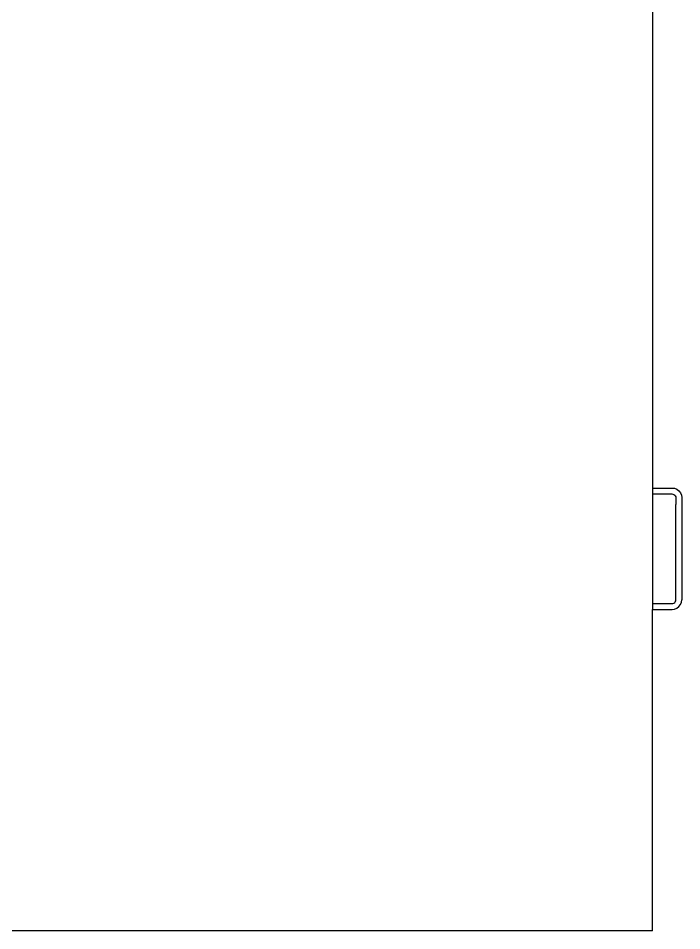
# Model space of a CAD drawing. Header units: metres. Extents: x 217 to 1422, y -179 to 129.
# Drawn here: x 477.772 to 478.385, y 60.912 to 61.755 of the extents above; entities that cross this region are included whole.
import ezdxf

# ---------------------------------------------------------------- set-up
doc = ezdxf.new("R2010")
doc.units = ezdxf.units.M
doc.header["$LTSCALE"] = 0.5
doc.header["$MEASUREMENT"] = 0
doc.layers.add('+1', color=255, linetype='Continuous')

# ---------------------------------------------------------------- blocks, each defined once
blk = doc.blocks.new('Chemistry Lab table pl')
at = {"layer": '+1', "transparency": 33554687}
for p, q in [((6.42121, 4.79791), (6.42307, 4.79935)), ((6.42307, 4.79935), (6.42524, 4.80026)), ((6.42524, 4.80026), (6.42739, 4.80054)), ((6.42739, 4.80054), (6.52206, 4.80054)), ((6.52421, 4.80026), (6.52206, 4.80054)), ((6.52638, 4.79935), (6.52421, 4.80026)), ((6.52825, 4.79791), (6.52638, 4.79935)), ((6.41859, 4.79169), (6.41888, 4.79385)), ((6.41859, 4.77344), (6.41859, 4.79169)), ((6.41888, 4.79385), (6.41978, 4.79604)), ((6.41978, 4.79604), (6.42121, 4.79791)), ((6.42402, 4.79133), (6.42416, 4.79243)), ((6.42402, 4.77344), (6.42402, 4.79133)), ((6.42416, 4.79243), (6.42451, 4.79328)), ((6.42451, 4.79328), (6.42507, 4.79402)), ((6.42507, 4.79402), (6.42581, 4.79458)), ((6.42581, 4.79458), (6.42666, 4.79494)), ((6.42666, 4.79494), (6.42775, 4.79508)), ((6.42775, 4.79508), (6.43383, 4.79508)), ((6.51562, 4.79503), (6.43383, 4.79503)), ((6.52171, 4.79508), (6.51562, 4.79508)), ((6.5228, 4.79494), (6.52171, 4.79508)), ((6.52365, 4.79458), (6.5228, 4.79494)), ((6.52438, 4.79402), (6.52365, 4.79458)), ((6.52494, 4.79328), (6.52438, 4.79402)), ((6.52529, 4.79243), (6.52494, 4.79328)), ((6.52544, 4.79133), (6.52529, 4.79243)), ((6.52544, 4.77344), (6.52544, 4.79133)), ((6.52968, 4.79604), (6.52825, 4.79791)), ((6.53058, 4.79385), (6.52968, 4.79604)), ((6.53086, 4.79169), (6.53058, 4.79385)), ((6.53086, 4.77344), (6.53086, 4.79169)), ((5.89736, 4.77344), (6.41859, 4.77344)), ((6.41859, 4.77344), (6.42402, 4.77344)), ((6.42402, 4.77344), (6.52544, 4.77344)), ((6.52544, 4.77344), (6.53086, 4.77344)), ((6.82776, 4.77344), (6.53086, 4.77344)), ((6.82776, 4.77344), (6.82776, 4.09844))]:
    blk.add_line(p, q, dxfattribs=at)

msp = doc.modelspace()

# ---------------------------------------------------------------- block references
at = {"layer": '+1', "transparency": 33554687, "rotation": 269.9999999999999}
msp.add_blockref('Chemistry Lab table pl', (473.58461, 67.73995), dxfattribs=at)

doc.saveas('drawing.dxf')
